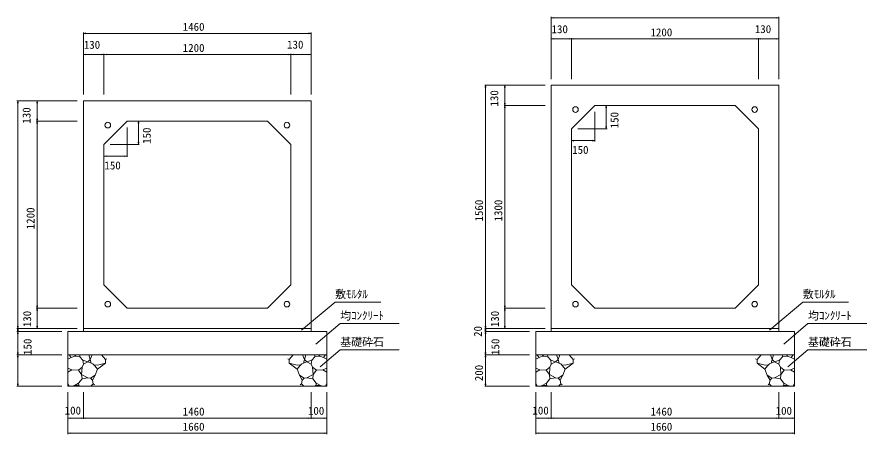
# Model space of a CAD drawing. Units: millimetres on the paper. Extents: x 0 to 841, y 0 to 594.
# Drawn here: x 202.8 to 475.4, y 184.3 to 318.1 of the extents above; entities that cross this region are included whole.
import ezdxf
from ezdxf.enums import TextEntityAlignment as Align

# ---------------------------------------------------------------- set-up
doc = ezdxf.new("R2010")
doc.units = ezdxf.units.MM
for name, color, linetype, lineweight in [('D-STR-DIM（寸法）', 7, 'Continuous', 18), ('D-STR-HTXT（旗揚げ）', 4, 'Continuous', 18), ('D-STR-STRn（構造物）', 5, 'Continuous', 18), ('D-STR（構造物外形線）', 1, 'Continuous', 18)]:
    doc.layers.add(name, color=color, linetype=linetype, lineweight=lineweight)
doc.layers.add('D-STR-TXT（文字）', color=7, linetype='Continuous')
doc.styles.add('ＭＳ ゴシック', font='')
doc.styles.get('ＭＳ ゴシック').set_extended_font_data('MS Gothic')

msp = doc.modelspace()

# ---------------------------------------------------------------- linework, layer by layer
at = {"layer": 'D-STR-DIM（寸法）'}
for p, q in [((374.173, 298.168), (374.173, 318.09)), ((374.173, 317.84), (374.923, 317.965)), ((374.173, 317.84), (374.273, 317.84)), ((374.923, 317.715), (374.173, 317.84)), ((447.073, 317.84), (374.273, 317.84)), ((446.423, 317.965), (447.173, 317.84)), ((447.173, 317.84), (446.423, 317.715)), ((447.173, 317.84), (447.073, 317.84)), ((447.173, 298.168), (447.173, 318.09)), ((224.173, 293.168), (224.173, 313.09)), ((224.173, 312.84), (224.923, 312.965)), ((224.173, 312.84), (224.273, 312.84)), ((224.923, 312.715), (224.173, 312.84)), ((297.073, 312.84), (224.273, 312.84)), ((296.423, 312.965), (297.173, 312.84)), ((297.173, 312.84), (296.423, 312.715)), ((297.173, 312.84), (297.073, 312.84)), ((297.173, 293.168), (297.173, 313.09)), ((374.173, 298.168), (374.173, 311.309)), ((374.173, 311.059), (374.923, 311.184)), ((374.173, 311.059), (374.273, 311.059)), ((374.923, 310.934), (374.173, 311.059)), ((380.573, 311.059), (374.273, 311.059)), ((379.923, 311.184), (380.673, 311.059)), ((380.673, 311.059), (379.923, 310.934)), ((380.673, 311.059), (380.573, 311.059)), ((380.673, 298.168), (380.673, 311.309)), ((380.673, 298.168), (380.673, 311.309)), ((380.673, 311.059), (381.423, 311.184)), ((380.673, 311.059), (380.773, 311.059)), ((381.423, 310.934), (380.673, 311.059)), ((380.773, 311.059), (440.573, 311.059)), ((439.923, 311.184), (440.673, 311.059)), ((440.673, 311.059), (439.923, 310.934)), ((440.673, 311.059), (440.573, 311.059)), ((440.673, 298.168), (440.673, 311.309)), ((440.673, 298.168), (440.673, 311.309)), ((440.673, 311.059), (441.423, 311.184)), ((440.673, 311.059), (440.773, 311.059)), ((441.423, 310.934), (440.673, 311.059)), ((440.773, 311.059), (447.073, 311.059)), ((446.423, 311.184), (447.173, 311.059)), ((447.173, 311.059), (446.423, 310.934)), ((447.173, 311.059), (447.073, 311.059)), ((447.173, 298.168), (447.173, 311.309)), ((224.173, 293.168), (224.173, 306.309)), ((224.173, 306.059), (224.923, 306.184)), ((224.173, 306.059), (224.273, 306.059)), ((224.923, 305.934), (224.173, 306.059)), ((230.573, 306.059), (224.273, 306.059)), ((229.923, 306.184), (230.673, 306.059)), ((230.673, 306.059), (229.923, 305.934)), ((230.673, 306.059), (230.573, 306.059)), ((230.673, 293.168), (230.673, 306.309)), ((230.673, 293.168), (230.673, 306.309)), ((230.673, 306.059), (231.423, 306.184)), ((230.673, 306.059), (230.773, 306.059)), ((231.423, 305.934), (230.673, 306.059)), ((230.773, 306.059), (290.573, 306.059)), ((289.923, 306.184), (290.673, 306.059)), ((290.673, 306.059), (289.923, 305.934)), ((290.673, 306.059), (290.573, 306.059)), ((290.673, 293.168), (290.673, 306.309)), ((290.673, 293.168), (290.673, 306.309)), ((290.673, 306.059), (291.423, 306.184)), ((290.673, 306.059), (290.773, 306.059)), ((291.423, 305.934), (290.673, 306.059)), ((290.773, 306.059), (297.073, 306.059)), ((296.423, 306.184), (297.173, 306.059)), ((297.173, 306.059), (296.423, 305.934)), ((297.173, 306.059), (297.073, 306.059)), ((297.173, 293.168), (297.173, 306.309)), ((372.173, 296.168), (352.837, 296.168)), ((352.962, 295.418), (353.087, 296.168)), ((353.087, 296.168), (353.087, 296.068)), ((353.087, 296.168), (353.212, 295.418)), ((353.087, 296.068), (353.087, 218.268)), ((372.173, 296.168), (359.033, 296.168)), ((359.158, 295.418), (359.283, 296.168)), ((359.283, 296.168), (359.283, 296.068)), ((359.283, 296.168), (359.408, 295.418)), ((359.283, 289.768), (359.283, 296.068)), ((222.173, 291.168), (202.837, 291.168)), ((202.962, 290.418), (203.087, 291.168)), ((203.087, 291.168), (203.087, 291.068)), ((203.087, 291.168), (203.212, 290.418)), ((203.087, 291.068), (203.087, 218.268)), ((222.173, 291.168), (209.033, 291.168)), ((209.158, 290.418), (209.283, 291.168)), ((209.283, 291.168), (209.283, 291.068)), ((209.283, 291.168), (209.408, 290.418)), ((209.283, 284.768), (209.283, 291.068)), ((372.173, 289.668), (359.033, 289.668)), ((372.173, 289.668), (359.033, 289.668)), ((359.283, 289.668), (359.158, 290.418)), ((359.158, 288.918), (359.283, 289.668)), ((359.408, 290.418), (359.283, 289.668)), ((359.283, 289.668), (359.283, 289.768)), ((359.283, 289.668), (359.283, 289.568)), ((359.283, 289.668), (359.408, 288.918)), ((359.283, 224.768), (359.283, 289.568)), ((390.173, 289.668), (392.049, 289.668)), ((391.674, 288.918), (391.799, 289.668)), ((391.799, 289.668), (391.799, 289.568)), ((391.799, 289.668), (391.924, 288.918)), ((391.799, 282.268), (391.799, 289.568)), ((388.173, 287.668), (388.173, 278.171)), ((222.173, 284.668), (209.033, 284.668)), ((222.173, 284.668), (209.033, 284.668)), ((209.283, 284.668), (209.158, 285.418)), ((209.158, 283.918), (209.283, 284.668)), ((209.408, 285.418), (209.283, 284.668)), ((209.283, 284.668), (209.283, 284.768)), ((209.283, 284.668), (209.283, 284.568)), ((209.283, 284.668), (209.408, 283.918)), ((209.283, 224.768), (209.283, 284.568)), ((240.173, 284.668), (242.049, 284.668)), ((241.674, 283.918), (241.799, 284.668)), ((241.799, 284.668), (241.799, 284.568)), ((241.799, 284.668), (241.924, 283.918)), ((241.799, 277.268), (241.799, 284.568)), ((238.173, 282.668), (238.173, 273.171)), ((382.673, 282.168), (392.049, 282.168)), ((391.799, 282.168), (391.674, 282.918)), ((391.924, 282.918), (391.799, 282.168)), ((391.799, 282.168), (391.799, 282.268)), ((380.673, 280.168), (380.673, 278.171)), ((380.673, 278.421), (381.423, 278.546)), ((380.673, 278.421), (380.773, 278.421)), ((381.423, 278.296), (380.673, 278.421)), ((388.073, 278.421), (380.773, 278.421)), ((387.423, 278.546), (388.173, 278.421)), ((388.173, 278.421), (387.423, 278.296)), ((388.173, 278.421), (388.073, 278.421)), ((232.673, 277.168), (242.049, 277.168)), ((241.799, 277.168), (241.674, 277.918)), ((241.924, 277.918), (241.799, 277.168)), ((241.799, 277.168), (241.799, 277.268)), ((230.673, 275.168), (230.673, 273.171)), ((230.673, 273.421), (231.423, 273.546)), ((230.673, 273.421), (230.773, 273.421)), ((231.423, 273.296), (230.673, 273.421)), ((238.073, 273.421), (230.773, 273.421)), ((237.423, 273.546), (238.173, 273.421)), ((238.173, 273.421), (237.423, 273.296)), ((238.173, 273.421), (238.073, 273.421)), ((222.173, 224.668), (209.033, 224.668)), ((222.173, 224.668), (209.033, 224.668)), ((209.283, 224.668), (209.158, 225.418)), ((209.158, 223.918), (209.283, 224.668)), ((209.408, 225.418), (209.283, 224.668)), ((209.283, 224.668), (209.283, 224.768)), ((209.283, 224.668), (209.283, 224.568)), ((209.283, 224.668), (209.408, 223.918)), ((209.283, 224.568), (209.283, 218.268)), ((372.173, 224.668), (359.033, 224.668)), ((372.173, 224.668), (359.033, 224.668)), ((359.283, 224.668), (359.158, 225.418)), ((359.158, 223.918), (359.283, 224.668)), ((359.408, 225.418), (359.283, 224.668)), ((359.283, 224.668), (359.283, 224.768)), ((359.283, 224.668), (359.283, 224.568)), ((359.283, 224.668), (359.408, 223.918)), ((359.283, 224.568), (359.283, 218.268)), ((222.173, 218.168), (202.837, 218.168)), ((222.173, 218.168), (202.837, 218.168)), ((203.087, 218.168), (202.962, 218.918)), ((202.962, 217.418), (203.087, 218.168)), ((203.212, 218.918), (203.087, 218.168)), ((203.087, 218.168), (203.087, 218.268)), ((203.087, 218.168), (203.087, 218.068)), ((203.087, 218.168), (203.212, 217.418)), ((222.173, 218.168), (209.033, 218.168)), ((209.283, 218.168), (209.158, 218.918)), ((209.408, 218.918), (209.283, 218.168)), ((209.283, 218.168), (209.283, 218.268)), ((372.173, 218.168), (352.837, 218.168)), ((372.173, 218.168), (352.837, 218.168)), ((353.087, 218.168), (352.962, 218.918)), ((352.962, 217.418), (353.087, 218.168)), ((353.212, 218.918), (353.087, 218.168)), ((353.087, 218.168), (353.087, 218.268)), ((353.087, 218.168), (353.087, 218.068)), ((353.087, 218.168), (353.212, 217.418)), ((372.173, 218.168), (359.033, 218.168)), ((359.283, 218.168), (359.158, 218.918)), ((359.408, 218.918), (359.283, 218.168)), ((359.283, 218.168), (359.283, 218.268)), ((217.173, 217.168), (202.837, 217.168)), ((217.173, 217.168), (202.837, 217.168)), ((203.087, 217.168), (202.962, 217.918)), ((202.962, 216.418), (203.087, 217.168)), ((203.087, 218.068), (203.087, 217.268)), ((203.212, 217.918), (203.087, 217.168)), ((203.087, 217.168), (203.087, 217.268)), ((203.087, 217.168), (203.087, 217.068)), ((203.087, 217.168), (203.212, 216.418)), ((203.087, 217.068), (203.087, 209.768)), ((367.173, 217.168), (352.837, 217.168)), ((367.173, 217.168), (352.837, 217.168)), ((353.087, 217.168), (352.962, 217.918)), ((352.962, 216.418), (353.087, 217.168)), ((353.087, 218.068), (353.087, 217.268)), ((353.212, 217.918), (353.087, 217.168)), ((353.087, 217.168), (353.087, 217.268)), ((353.087, 217.168), (353.087, 217.068)), ((353.087, 217.168), (353.212, 216.418)), ((353.087, 217.068), (353.087, 209.768)), ((203.087, 209.668), (202.962, 210.418)), ((203.212, 210.418), (203.087, 209.668)), ((353.087, 209.668), (352.962, 210.418)), ((353.212, 210.418), (353.087, 209.668)), ((217.173, 209.668), (202.837, 209.668)), ((217.173, 209.668), (202.837, 209.668)), ((202.962, 208.918), (203.087, 209.668)), ((203.087, 209.668), (203.087, 209.768)), ((203.087, 209.668), (203.087, 209.568)), ((203.087, 209.668), (203.212, 208.918)), ((203.087, 209.568), (203.087, 199.768)), ((367.173, 209.668), (352.837, 209.668)), ((367.173, 209.668), (352.837, 209.668)), ((352.962, 208.918), (353.087, 209.668)), ((353.087, 209.668), (353.087, 209.768)), ((353.087, 209.668), (353.087, 209.568)), ((353.087, 209.668), (353.212, 208.918)), ((353.087, 209.568), (353.087, 199.768)), ((217.173, 199.668), (202.837, 199.668)), ((203.087, 199.668), (202.962, 200.418)), ((203.212, 200.418), (203.087, 199.668)), ((203.087, 199.668), (203.087, 199.768)), ((367.173, 199.668), (352.837, 199.668)), ((353.087, 199.668), (352.962, 200.418)), ((353.212, 200.418), (353.087, 199.668)), ((353.087, 199.668), (353.087, 199.768)), ((219.173, 197.668), (219.173, 184.278)), ((219.173, 197.668), (219.173, 189.131)), ((224.173, 197.668), (224.173, 189.131)), ((224.173, 196.668), (224.173, 189.131)), ((297.177, 197.668), (297.177, 189.131)), ((302.173, 197.668), (302.173, 189.131)), ((302.173, 197.668), (302.173, 184.278)), ((369.173, 197.668), (369.173, 184.278)), ((369.173, 197.668), (369.173, 189.131)), ((374.173, 197.668), (374.173, 189.131)), ((374.173, 196.668), (374.173, 189.131)), ((447.177, 197.668), (447.177, 189.131)), ((452.173, 197.668), (452.173, 189.131)), ((452.173, 197.668), (452.173, 184.278)), ((297.177, 195.668), (297.177, 189.131)), ((447.177, 195.668), (447.177, 189.131)), ((219.173, 189.381), (219.923, 189.506)), ((219.173, 189.381), (219.273, 189.381)), ((219.923, 189.256), (219.173, 189.381)), ((219.273, 189.381), (224.073, 189.381)), ((223.423, 189.506), (224.173, 189.381)), ((224.173, 189.381), (223.423, 189.256)), ((224.173, 189.381), (224.073, 189.381)), ((224.173, 189.381), (224.923, 189.506)), ((224.173, 189.381), (224.273, 189.381)), ((224.923, 189.256), (224.173, 189.381)), ((224.273, 189.381), (297.077, 189.381)), ((296.427, 189.506), (297.177, 189.381)), ((297.177, 189.381), (296.427, 189.256)), ((297.177, 189.381), (297.077, 189.381)), ((297.177, 189.381), (297.927, 189.506)), ((297.177, 189.381), (297.277, 189.381)), ((297.927, 189.256), (297.177, 189.381)), ((297.277, 189.381), (302.073, 189.381)), ((301.423, 189.506), (302.173, 189.381)), ((302.173, 189.381), (301.423, 189.256)), ((302.173, 189.381), (302.073, 189.381)), ((369.173, 189.381), (369.923, 189.506)), ((369.173, 189.381), (369.273, 189.381)), ((369.923, 189.256), (369.173, 189.381)), ((369.273, 189.381), (374.073, 189.381)), ((373.423, 189.506), (374.173, 189.381)), ((374.173, 189.381), (373.423, 189.256)), ((374.173, 189.381), (374.073, 189.381)), ((374.173, 189.381), (374.923, 189.506)), ((374.173, 189.381), (374.273, 189.381)), ((374.923, 189.256), (374.173, 189.381)), ((374.273, 189.381), (447.077, 189.381)), ((446.427, 189.506), (447.177, 189.381)), ((447.177, 189.381), (446.427, 189.256)), ((447.177, 189.381), (447.077, 189.381)), ((447.177, 189.381), (447.927, 189.506)), ((447.177, 189.381), (447.277, 189.381)), ((447.927, 189.256), (447.177, 189.381)), ((447.277, 189.381), (452.073, 189.381)), ((451.423, 189.506), (452.173, 189.381)), ((452.173, 189.381), (451.423, 189.256)), ((452.173, 189.381), (452.073, 189.381)), ((219.173, 184.528), (219.923, 184.653)), ((219.173, 184.528), (219.273, 184.528)), ((219.923, 184.403), (219.173, 184.528)), ((219.273, 184.528), (302.073, 184.528)), ((301.423, 184.653), (302.173, 184.528)), ((302.173, 184.528), (301.423, 184.403)), ((302.173, 184.528), (302.073, 184.528)), ((369.173, 184.528), (369.923, 184.653)), ((369.173, 184.528), (369.273, 184.528)), ((369.923, 184.403), (369.173, 184.528)), ((369.273, 184.528), (452.073, 184.528)), ((451.423, 184.653), (452.173, 184.528)), ((452.173, 184.528), (451.423, 184.403)), ((452.173, 184.528), (452.073, 184.528))]:
    msp.add_line(p, q, dxfattribs=at)
at = {"layer": 'D-STR-HTXT（旗揚げ）'}
for p, q in [((294.106, 217.57), (304.839, 226.588)), ((319.501, 226.588), (304.839, 226.588)), ((444.106, 217.57), (454.839, 226.588)), ((469.501, 226.588), (454.839, 226.588)), ((298.699, 213.155), (306.498, 219.707)), ((325.423, 219.707), (306.498, 219.707)), ((448.699, 213.155), (456.498, 219.707)), ((475.423, 219.707), (456.498, 219.707)), ((300.024, 205.815), (306.498, 211.255)), ((325.361, 211.255), (306.498, 211.255)), ((450.024, 205.815), (456.498, 211.255)), ((475.361, 211.255), (456.498, 211.255))]:
    msp.add_line(p, q, dxfattribs=at)
at = {"layer": 'D-STR-STRn（構造物）'}
for p, q in [((224.173, 218.168), (224.173, 217.168)), ((297.173, 218.168), (297.173, 217.168)), ((374.173, 218.168), (374.173, 217.168)), ((447.173, 218.168), (447.173, 217.168)), ((219.173, 217.168), (302.173, 217.168)), ((219.173, 217.168), (219.173, 199.668)), ((302.173, 217.168), (302.173, 199.668)), ((369.173, 217.168), (452.173, 217.168)), ((369.173, 217.168), (369.173, 199.668)), ((452.173, 217.168), (452.173, 199.668)), ((219.173, 209.668), (302.173, 209.668)), ((220.238, 208.878), (219.173, 208.251)), ((220.238, 208.878), (219.574, 209.668)), ((221.408, 209.255), (220.238, 208.878)), ((221.408, 209.255), (221.79, 209.668)), ((223.024, 208.995), (221.408, 209.255)), ((223.024, 208.995), (222.987, 209.668)), ((223.999, 207.932), (223.024, 208.995)), ((224.176, 206.692), (223.999, 207.932)), ((225.546, 207.399), (223.999, 207.932)), ((224.176, 206.692), (225.546, 207.399)), ((226.349, 208.232), (225.546, 207.399)), ((225.546, 207.399), (227.199, 206.788)), ((225.895, 209.668), (226.349, 208.232)), ((226.349, 208.232), (226.909, 209.668)), ((226.349, 208.232), (226.662, 206.986)), ((229.898, 209.668), (231.191, 208.227)), ((231.191, 208.227), (231.628, 208.446)), ((231.191, 208.227), (231.191, 207.045)), ((290.156, 208.227), (289.718, 208.446)), ((291.448, 209.668), (290.156, 208.227)), ((290.156, 208.227), (290.156, 207.045)), ((295.801, 207.399), (294.147, 206.788)), ((294.997, 208.232), (294.437, 209.668)), ((294.997, 208.232), (294.684, 206.986)), ((295.451, 209.668), (294.997, 208.232)), ((294.997, 208.232), (295.801, 207.399)), ((295.801, 207.399), (297.347, 207.932)), ((297.17, 206.692), (295.801, 207.399)), ((297.17, 206.692), (297.347, 207.932)), ((297.347, 207.932), (298.322, 208.995)), ((298.322, 208.995), (298.359, 209.668)), ((298.322, 208.995), (299.939, 209.255)), ((299.939, 209.255), (299.556, 209.668)), ((299.939, 209.255), (301.109, 208.878)), ((301.109, 208.878), (301.772, 209.668)), ((301.109, 208.878), (302.173, 208.251)), ((369.173, 209.668), (452.173, 209.668)), ((370.238, 208.878), (369.173, 208.251)), ((370.238, 208.878), (369.574, 209.668)), ((371.408, 209.255), (370.238, 208.878)), ((371.408, 209.255), (371.79, 209.668)), ((373.024, 208.995), (371.408, 209.255)), ((373.024, 208.995), (372.987, 209.668)), ((373.999, 207.932), (373.024, 208.995)), ((374.176, 206.692), (373.999, 207.932)), ((375.546, 207.399), (373.999, 207.932)), ((374.176, 206.692), (375.546, 207.399)), ((376.349, 208.232), (375.546, 207.399)), ((375.546, 207.399), (377.199, 206.788)), ((375.895, 209.668), (376.349, 208.232)), ((376.349, 208.232), (376.909, 209.668)), ((376.349, 208.232), (376.662, 206.986)), ((379.898, 209.668), (381.191, 208.227)), ((381.191, 208.227), (381.628, 208.446)), ((381.191, 208.227), (381.191, 207.045)), ((440.156, 208.227), (439.718, 208.446)), ((441.448, 209.668), (440.156, 208.227)), ((440.156, 208.227), (440.156, 207.045)), ((445.801, 207.399), (444.147, 206.788)), ((444.997, 208.232), (444.437, 209.668)), ((444.997, 208.232), (444.684, 206.986)), ((445.451, 209.668), (444.997, 208.232)), ((444.997, 208.232), (445.801, 207.399)), ((445.801, 207.399), (447.347, 207.932)), ((447.17, 206.692), (445.801, 207.399)), ((447.17, 206.692), (447.347, 207.932)), ((447.347, 207.932), (448.322, 208.995)), ((448.322, 208.995), (448.359, 209.668)), ((448.322, 208.995), (449.939, 209.255)), ((449.939, 209.255), (449.556, 209.668)), ((449.939, 209.255), (451.109, 208.878)), ((451.109, 208.878), (451.772, 209.668)), ((451.109, 208.878), (452.173, 208.251)), ((220.469, 204.849), (219.173, 205.395)), ((219.173, 204.112), (220.469, 204.849)), ((220.469, 204.849), (222.506, 204.815)), ((222.506, 204.815), (223.706, 205.748)), ((223.564, 203.347), (222.506, 204.815)), ((223.564, 203.347), (223.706, 205.748)), ((223.706, 205.748), (224.176, 206.692)), ((227.199, 206.788), (227.811, 206.206)), ((227.505, 206.497), (228.628, 206.389)), ((227.811, 206.206), (228.638, 205.105)), ((228.638, 205.105), (227.911, 203.161)), ((228.628, 206.389), (231.191, 207.045)), ((228.638, 205.105), (231.191, 207.045)), ((231.191, 207.045), (231.241, 207.034)), ((290.156, 207.045), (290.105, 207.034)), ((292.719, 206.389), (290.156, 207.045)), ((292.708, 205.105), (290.156, 207.045)), ((293.535, 206.206), (292.708, 205.105)), ((292.708, 205.105), (293.436, 203.161)), ((293.841, 206.497), (292.719, 206.389)), ((294.147, 206.788), (293.535, 206.206)), ((297.641, 205.748), (297.17, 206.692)), ((297.783, 203.347), (297.641, 205.748)), ((298.84, 204.815), (297.641, 205.748)), ((297.783, 203.347), (298.84, 204.815)), ((300.877, 204.849), (298.84, 204.815)), ((300.877, 204.849), (302.173, 205.395)), ((302.173, 204.112), (300.877, 204.849)), ((370.469, 204.849), (369.173, 205.395)), ((369.173, 204.112), (370.469, 204.849)), ((370.469, 204.849), (372.506, 204.815)), ((372.506, 204.815), (373.706, 205.748)), ((373.564, 203.347), (372.506, 204.815)), ((373.564, 203.347), (373.706, 205.748)), ((373.706, 205.748), (374.176, 206.692)), ((377.199, 206.788), (377.811, 206.206)), ((377.505, 206.497), (378.628, 206.389)), ((377.811, 206.206), (378.638, 205.105)), ((378.638, 205.105), (377.911, 203.161)), ((378.628, 206.389), (381.191, 207.045)), ((378.638, 205.105), (381.191, 207.045)), ((381.191, 207.045), (381.241, 207.034)), ((440.156, 207.045), (440.105, 207.034)), ((442.719, 206.389), (440.156, 207.045)), ((442.708, 205.105), (440.156, 207.045)), ((443.535, 206.206), (442.708, 205.105)), ((442.708, 205.105), (443.436, 203.161)), ((443.841, 206.497), (442.719, 206.389)), ((444.147, 206.788), (443.535, 206.206)), ((447.641, 205.748), (447.17, 206.692)), ((447.783, 203.347), (447.641, 205.748)), ((448.84, 204.815), (447.641, 205.748)), ((447.783, 203.347), (448.84, 204.815)), ((450.877, 204.849), (448.84, 204.815)), ((450.877, 204.849), (452.173, 205.395)), ((452.173, 204.112), (450.877, 204.849)), ((222.591, 200.6), (223.691, 201.995)), ((223.691, 201.995), (223.564, 203.347)), ((223.564, 203.347), (225.55, 202.272)), ((225.55, 202.272), (223.691, 201.995)), ((226.389, 202.209), (225.55, 202.272)), ((227.911, 203.161), (226.389, 202.209)), ((226.389, 202.209), (227.022, 201.56)), ((227.022, 201.56), (227.911, 203.161)), ((294.324, 201.56), (293.436, 203.161)), ((293.436, 203.161), (294.957, 202.209)), ((294.957, 202.209), (294.324, 201.56)), ((294.957, 202.209), (295.796, 202.272)), ((297.783, 203.347), (295.796, 202.272)), ((295.796, 202.272), (297.656, 201.995)), ((297.656, 201.995), (297.783, 203.347)), ((298.755, 200.6), (297.656, 201.995)), ((372.591, 200.6), (373.691, 201.995)), ((373.691, 201.995), (373.564, 203.347)), ((373.564, 203.347), (375.55, 202.272)), ((375.55, 202.272), (373.691, 201.995)), ((376.389, 202.209), (375.55, 202.272)), ((377.911, 203.161), (376.389, 202.209)), ((376.389, 202.209), (377.022, 201.56)), ((377.022, 201.56), (377.911, 203.161)), ((444.324, 201.56), (443.436, 203.161)), ((443.436, 203.161), (444.957, 202.209)), ((444.957, 202.209), (444.324, 201.56)), ((444.957, 202.209), (445.796, 202.272)), ((447.783, 203.347), (445.796, 202.272)), ((445.796, 202.272), (447.656, 201.995)), ((447.656, 201.995), (447.783, 203.347)), ((448.755, 200.6), (447.656, 201.995)), ((219.6, 199.668), (219.173, 200.557)), ((219.173, 199.668), (302.173, 199.668)), ((221.227, 199.852), (220.468, 199.668)), ((221.227, 199.852), (222.591, 200.6)), ((222.483, 199.898), (221.227, 199.852)), ((223.008, 199.668), (222.483, 199.898)), ((222.591, 200.6), (222.617, 199.903)), ((226.506, 199.668), (227.26, 200.421)), ((227.26, 200.421), (227.022, 201.56)), ((227.26, 200.421), (227.65, 200.058)), ((294.087, 200.421), (293.697, 200.058)), ((294.087, 200.421), (294.324, 201.56)), ((294.84, 199.668), (294.087, 200.421)), ((298.338, 199.668), (298.863, 199.898)), ((298.755, 200.6), (298.73, 199.903)), ((300.12, 199.852), (298.755, 200.6)), ((298.863, 199.898), (300.12, 199.852)), ((300.12, 199.852), (300.878, 199.668)), ((301.747, 199.668), (302.173, 200.557)), ((369.6, 199.668), (369.173, 200.557)), ((369.173, 199.668), (452.173, 199.668)), ((371.227, 199.852), (370.468, 199.668)), ((371.227, 199.852), (372.591, 200.6)), ((372.483, 199.898), (371.227, 199.852)), ((373.008, 199.668), (372.483, 199.898)), ((372.591, 200.6), (372.617, 199.903)), ((376.506, 199.668), (377.26, 200.421)), ((377.26, 200.421), (377.022, 201.56)), ((377.26, 200.421), (377.65, 200.058)), ((444.087, 200.421), (443.697, 200.058)), ((444.087, 200.421), (444.324, 201.56)), ((444.84, 199.668), (444.087, 200.421)), ((448.338, 199.668), (448.863, 199.898)), ((448.755, 200.6), (448.73, 199.903)), ((450.12, 199.852), (448.755, 200.6)), ((448.863, 199.898), (450.12, 199.852)), ((450.12, 199.852), (450.878, 199.668)), ((451.747, 199.668), (452.173, 200.557))]:
    msp.add_line(p, q, dxfattribs=at)
at = {"layer": 'D-STR（構造物外形線）'}
for p, q in [((374.173, 218.168), (374.173, 296.168)), ((374.173, 296.168), (447.173, 296.168)), ((447.173, 296.168), (447.173, 218.168)), ((224.173, 218.168), (224.173, 291.168)), ((224.173, 291.168), (297.173, 291.168)), ((297.173, 291.168), (297.173, 218.168)), ((380.673, 282.168), (388.173, 289.668)), ((388.173, 289.668), (433.173, 289.668)), ((433.173, 289.668), (440.673, 282.168)), ((230.673, 277.168), (238.173, 284.668)), ((238.173, 284.668), (283.173, 284.668)), ((283.173, 284.668), (290.673, 277.168)), ((380.673, 232.168), (380.673, 282.168)), ((440.673, 282.168), (440.673, 232.168)), ((230.673, 232.168), (230.673, 277.168)), ((290.673, 277.168), (290.673, 232.168)), ((238.173, 224.668), (230.673, 232.168)), ((290.673, 232.168), (283.173, 224.668)), ((388.173, 224.668), (380.673, 232.168)), ((440.673, 232.168), (433.173, 224.668)), ((283.173, 224.668), (238.173, 224.668)), ((433.173, 224.668), (388.173, 224.668)), ((297.173, 218.168), (224.173, 218.168)), ((447.173, 218.168), (374.173, 218.168))]:
    msp.add_line(p, q, dxfattribs=at)
for centre in [(381.948, 288.393), (439.398, 288.393), (231.948, 283.393), (289.398, 283.393), (231.948, 225.943), (289.398, 225.943), (381.948, 225.943), (439.398, 225.943)]:
    msp.add_circle(centre, 0.9, dxfattribs=at)

# ---------------------------------------------------------------- texts
at = {"layer": 'D-STR-DIM（寸法）', "style": 'ＭＳ ゴシック'}
for s, p in [('1460', (255.992, 312.89)), ('130', (374.264, 312.115)), ('1200', (405.992, 311.109)), ('130', (439.457, 312.161)), ('130', (224.264, 307.115)), ('1200', (255.992, 306.109)), ('130', (289.457, 307.161)), ('150', (380.879, 273.405)), ('150', (230.879, 268.405)), ('100', (218.129, 189.759)), ('1460', (255.994, 189.431)), ('100', (296.131, 189.675)), ('100', (368.129, 189.759)), ('1460', (405.994, 189.431)), ('100', (446.131, 189.675)), ('1660', (255.992, 184.578)), ('1660', (405.992, 184.578))]:
    msp.add_text(s, height=2.566, dxfattribs=at).set_placement(p, align=Align.BOTTOM_LEFT)
for s, p in [('130', (357.946, 289.354)), ('130', (207.946, 283.873)), ('150', (396.497, 282.374)), ('150', (246.497, 277.374)), ('1560', (353.037, 252.487)), ('1300', (359.233, 252.487)), ('1200', (209.233, 249.987)), ('130', (208.143, 218.558)), ('130', (358.143, 218.558)), ('20', (352.692, 215.441)), ('150', (208.273, 209.653)), ('150', (358.273, 209.653)), ('200', (353.037, 201.239))]:
    msp.add_text(s, height=2.566, rotation=90, dxfattribs=at).set_placement(p, align=Align.BOTTOM_LEFT)
at = {"layer": 'D-STR-TXT（文字）', "style": 'ＭＳ ゴシック'}
for s, p in [('敷ﾓﾙﾀﾙ', (304.839, 227.088)), ('敷ﾓﾙﾀﾙ', (454.839, 227.088)), ('均ｺﾝｸﾘｰﾄ', (306.498, 220.207)), ('均ｺﾝｸﾘｰﾄ', (456.498, 220.207)), ('基礎砕石', (306.498, 211.755)), ('基礎砕石', (456.498, 211.755))]:
    msp.add_text(s, height=2.566, dxfattribs=at).set_placement(p, align=Align.BOTTOM_LEFT)

doc.saveas('drawing.dxf')
